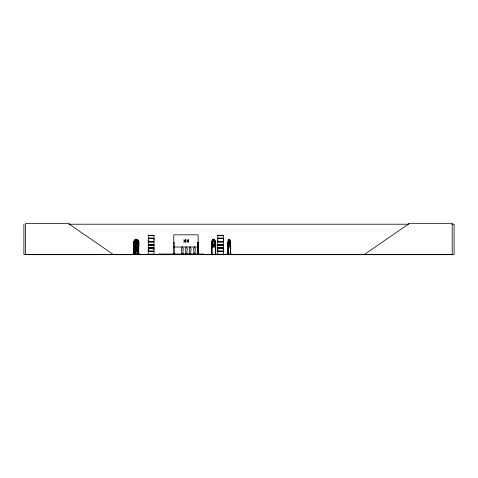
<?xml version="1.0" encoding="UTF-8"?>
<svg xmlns="http://www.w3.org/2000/svg" width="478" height="478" viewBox="0 0 478 478"><rect width="100%" height="100%" fill="white"/><g stroke="black" fill="none" stroke-linecap="round" stroke-linejoin="round"><path stroke-width="0.72" d="M148.276 251.034L148.276 248.231L153.976 248.231L153.97 251.034L148.276 251.034L148.282 249.636M148.276 241.45L148.276 238.653L153.976 238.653L153.97 241.45L148.276 241.45L148.282 240.052M153.97 249.636L153.97 248.231M153.97 240.052L153.97 238.653M217.753 251.034L217.753 248.231L223.453 248.231L223.447 251.034L217.753 251.034L217.759 249.636M217.753 241.45L217.753 238.653L223.453 238.653L223.447 241.45L217.753 241.45L217.759 240.052M223.447 249.636L223.447 248.231M223.447 240.052L223.447 238.653M217.741 254.41L223.459 254.296L223.453 251.595L217.753 251.595L217.753 254.296M226.1 254.188L232.523 254.188M138.417 246.833L138.823 245.345L138.787 241.318L138.387 240.84L134.264 240.84L133.888 241.348L133.918 245.339M133.673 254.386L133.697 253.973L134.204 253.973L134.204 254.416M212.041 246.785L215.231 246.785L215.739 245.345L215.249 246.833L212.005 246.833L211.605 245.345M132.442 254.38L140.329 254.38M210.637 254.38L216.713 254.386M135.495 243.846L134.7 244.861L135.447 243.051L134.665 241.336L135.692 242.71M136.559 246.2L136.051 247.246C137.688 249.032 136.35 249.97 135.8 247.568C135.328 249.94 133.84 249.056 135.537 247.234L134.76 245.525L135.782 246.899M228.239 246.785L227.904 241.324L228.185 240.793L228.831 240.793M227.928 254.416L228.227 240.793M135.901 240.793L135.519 241.324L135.913 240.84M137.616 246.176L137.646 249.534L137.192 251.022L134.282 251.022L133.93 245.513L134.324 244.981L135.166 244.981M133.93 245.513L134.342 245.029M134.27 240.793L133.846 241.324L133.84 254.416L133.738 242.238L134.169 242.238L134.121 254.416M211.646 241.348L212.065 240.84L215.255 240.852L214.359 240.787M181.807 254.41L181.479 254.41M181.891 254.338C180.624 254.171 184.418 254.272 182.721 254.416M182.817 254.338L183.211 254.416M182.943 254.41L183.104 253.752L182.99 254.177M185.422 254.41L185.589 253.752L185.697 254.177M186.725 254.338C188.099 253.716 186.187 254.941 185.781 254.344M189.515 254.177C189.169 253.681 189.001 255.085 190.871 254.177M189.318 254.41L189.587 254.344M189.611 254.41L189.306 254.338M190.411 254.404C191.182 253.591 190.841 254.726 190.531 254.284M193.632 254.41L193.704 253.752L193.817 254.177M194.845 254.284C195.418 255.162 194.845 253.107 195.263 254.404M194.934 254.284L193.62 254.284M135.16 240.84L134.539 241.342L134.539 244.139L135.16 245.339M182.094 246.905L181.843 248.446A1.016 1.016 0 0 0 181.628 250.042L181.843 253.955L182.859 253.955L183.068 250.042A1.016 1.016 0 0 0 182.853 248.446L182.602 246.905M186.091 246.905L185.84 248.446A1.016 1.016 0 0 0 185.625 250.042L185.84 253.955L186.856 253.955L187.065 250.042A1.016 1.016 0 0 0 186.856 248.446L186.599 246.905M189.897 246.905L189.647 248.446A1.016 1.016 0 0 0 189.431 250.042L189.647 253.955L190.662 253.955L190.871 250.042A1.016 1.016 0 0 0 190.662 248.446L190.405 246.905M194.211 246.905L193.96 248.446A1.016 1.016 0 0 0 193.751 250.042L193.96 253.955L194.976 253.955L195.185 250.042A1.016 1.016 0 0 0 194.976 248.446L194.719 246.905M213.009 240.84L212.322 241.342L212.322 244.139L213.009 245.339L214.293 245.339L214.986 244.139L214.986 241.342L214.293 240.84M364.439 254.416L408.32 224.218L408.32 223.328L452.194 223.328L452.194 254.416L23.9 254.416L23.9 224.218M132.466 254.165L140.323 254.188L132.478 254.416M181.897 254.416C181.771 254.84 181.401 253.167 181.712 254.177L181.7 253.752M182.716 254.344L183.02 254.416M185.607 254.344L185.584 253.752M185.691 254.416L185.584 254.41M189.396 254.338L190.931 254.344M68.76 224.218L408.547 224.218M451.859 224.218L454.1 224.218L454.1 254.672L25.442 254.672L25.442 223.644L69.322 223.644L69.322 224.218L113.196 254.416M148.276 235.278L153.982 235.278M217.753 235.278L223.459 235.278M217.753 235.379L223.459 235.385L223.447 238.092L217.753 238.092L217.753 235.391M148.282 235.558L153.97 235.558M217.759 235.558L223.447 235.558M148.24 238.283L154.018 238.283M217.717 238.283L223.495 238.283M148.24 238.456L154.018 238.456M217.717 238.456L223.495 238.456M134.24 240.793L135.119 240.793L135.095 239.293L136.367 239.293L136.302 240.84M135.137 239.341L136.326 239.341M136.642 239.341L137.694 239.341M213.009 239.341L214.317 239.341M228.819 239.341L229.679 239.341M135.866 240.793L136.642 240.793M137.7 240.793L138.441 240.793M213.009 240.793L212.017 240.793L211.581 241.324L211.635 254.416L211.688 253.973M229.673 240.793L230.282 240.793L230.563 241.342L230.593 254.416M228.197 240.84L230.271 240.84M215.721 241.318L215.231 240.793M213.009 241.342L214.317 241.396M148.24 241.647L154.018 241.647M217.717 241.647L223.495 241.647M148.24 241.82L154.018 241.82M217.717 241.82L223.495 241.82M138.751 242.238L138.345 242.238L138.309 254.416M173.771 242.238L174.183 242.238L174.231 254.416M215.757 242.238L215.315 242.238L215.273 254.416M227.928 242.238L228.299 242.238M213.009 244.139L214.293 244.139M148.282 244.64L153.97 244.64L153.976 242.017L148.276 242.017L148.276 244.712L153.982 244.712M223.447 244.64L217.759 244.64L217.753 242.017L223.453 242.017L223.453 244.712L217.729 244.826L223.459 244.832M148.234 244.802L153.982 244.832M217.753 244.963L223.459 244.963L223.447 247.67L217.753 247.67L217.753 244.975M134.312 245.029L135.208 245.029L135.208 243.529M148.282 245.136L153.97 245.136M217.759 245.136L223.447 245.136M133.846 245.345L134.258 246.833M138.823 245.345L138.387 246.785L134.264 246.785M228.197 246.785L230.271 246.785L230.593 245.345L230.253 246.833L228.179 246.833M134.228 246.833L138.453 246.833M173.771 247.018L198.137 247.018M148.24 247.867L154.018 247.867M217.717 247.867L223.495 247.867M148.24 248.04L154.018 248.04M217.717 248.04L223.495 248.04M133.9 249.534L134.312 251.022M134.312 250.974L137.192 250.974M148.24 251.225L154.018 251.225M217.717 251.225L223.495 251.225M148.24 251.398L154.018 251.398M217.717 251.398L223.495 251.398M135.346 253.973L135.836 253.973M138.303 253.973L138.841 254.38M211.527 253.973L212.059 253.973M215.273 253.973L215.805 253.973L215.805 254.416L215.739 241.312M181.963 254.093L182.638 254.093M185.96 254.093L186.635 254.093M189.766 254.093L190.441 254.093M194.08 254.093L194.755 254.093M148.282 254.218L153.97 254.218M185.5 254.177L187.065 254.177M193.62 254.177L195.185 254.177M217.759 254.218L223.447 254.218M183.128 254.344L181.61 254.344M214.951 254.386L216.683 254.356L214.891 254.416M198.262 254.386L198.137 242.238L197.719 242.238L197.677 254.416M137.198 254.38L137.12 250.119M138.405 240.793L138.823 241.318L138.734 254.416M227.934 245.339L228.215 246.833M230.45 246.534L230.42 254.416M230.324 254.416L230.324 242.238L230.695 242.238L230.695 254.416L230.719 253.973L230.288 253.973L230.294 254.416M229.709 240.793L229.709 239.293L228.789 239.293L228.789 240.793M229.673 239.293L230.085 244.139L229.643 245.339L228.819 245.339L228.376 244.139L228.376 241.342L228.819 240.84L228.831 239.293M228.299 246.534L228.293 254.416L228.329 253.973L227.898 253.973L227.898 254.416M228.173 242.238L228.203 254.416M228.06 242.238L228.03 254.416M215.638 253.973L215.644 254.416M215.381 242.238L215.381 254.416M214.311 246.833L214.341 239.293L212.961 239.293L212.961 240.793M212.979 239.293L213.003 246.833M211.999 254.416L212.011 242.238L211.575 242.238L211.527 254.416M211.951 242.238L211.897 254.416M203.407 254.416L203.407 254.039L158.995 254.039L158.995 254.416M202.636 254.039L202.636 254.416M198.089 254.416L198.137 234.835L173.771 234.835L173.735 254.416L173.723 253.973M197.767 253.973L197.773 254.416M194.707 254.177L194.707 253.286L194.241 253.286L194.241 254.177M190.387 254.177L190.393 253.286L189.927 253.286L189.927 254.177M188.183 254.039L188.183 254.416M187.412 254.039L187.412 254.416M187.292 254.039L187.292 254.416M186.581 254.177L186.581 253.286L186.115 253.286L186.121 254.177M182.584 254.177L182.584 253.286L182.118 253.286L182.118 254.177M175.109 254.039L175.109 254.416M174.99 254.039L174.99 254.416M174.135 253.973L174.135 254.416M159.766 254.039L159.766 254.416M138.644 242.238L138.644 254.416M138.518 253.973L138.578 254.416M138.453 242.238L138.417 254.416M137.664 239.341L137.664 240.84M137.586 254.416L137.586 253.973L137.078 253.973L137.078 254.416M137.574 246.194L137.503 254.416M137.461 246.534L137.395 254.416M137.204 246.534L137.27 254.416M136.959 246.23L136.959 248.327L136.338 249.522L135.178 249.522L134.563 248.327L134.563 245.531L135.178 245.029L135.16 241.342M136.338 246.23L136.338 248.327L135.178 248.327L135.178 245.531M135.836 254.416L135.8 242.238L135.388 242.238L135.388 254.416L135.465 253.973M135.722 253.973L135.722 254.416M135.686 242.238L135.638 254.416M135.549 241.324L135.567 254.416M135.119 239.293L135.137 240.84M134.079 242.238L134.079 245.1M134.079 249.402L134.079 254.416M148.222 254.344L148.282 251.595L153.976 251.595L153.976 254.296L148.24 254.314M230.055 244.778L229.285 243.38L228.514 244.778L229.099 243.051L228.592 241.312L229.273 242.71L230.026 241.336L229.464 243.057L230.055 244.778M138.094 244.778L137.748 244.826L137.144 243.38L136.553 244.826L136.188 244.778L136.911 243.051L136.23 241.336L137.126 242.71L138.058 241.336L137.365 243.057L138.094 244.778M138.244 244.139L137.694 245.339L136.678 245.339L136.134 244.139L136.606 239.293L137.736 239.293L138.244 244.139M185.333 239.831L184.747 240.775L183.809 239.831L184.55 241.031L183.785 242.244L184.729 241.276L185.685 242.244L184.926 241.02L185.685 239.831L185.333 239.831M188.296 239.831L187.717 240.775L186.773 239.831L187.513 241.031L186.749 242.244L187.693 241.276L188.649 242.244L187.89 241.02L188.649 239.831L188.296 239.831M153.982 235.385L148.276 235.379L148.282 238.092L153.976 238.092L153.976 235.391M136.122 239.592L135.37 239.592L135.37 240.093L136.122 240.093L136.122 239.592M137.515 239.592L136.863 239.592L136.863 240.093L137.515 240.093L137.515 239.592M214.066 239.592L213.236 239.592L213.236 240.093L214.066 240.093L214.066 239.592M229.494 239.592L228.962 239.592L228.962 240.093L229.494 240.093L229.494 239.592M137.694 241.342L136.678 241.342L136.678 244.139L137.694 244.139L137.694 241.342M229.643 241.342L228.819 241.342L228.819 244.139L229.643 244.139L229.643 241.342M153.982 244.957L148.276 244.963L148.282 247.67L153.976 247.67L153.976 244.975M135.549 245.345L135.854 246.833L135.555 245.339"/></g></svg>
